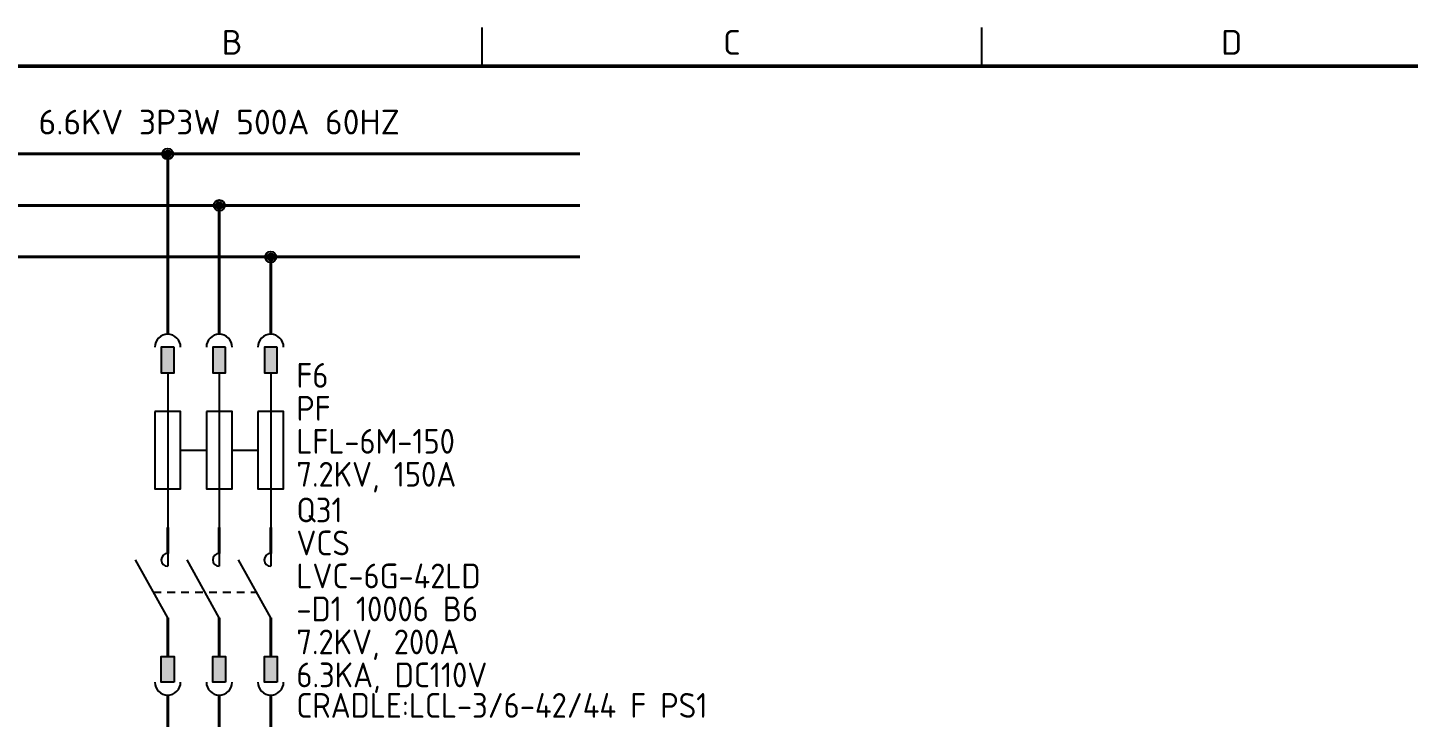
# Model space of a CAD drawing. Header units: millimetres. Extents: x 0 to 556, y 1 to 306.
# Drawn here: x 68.9 to 202.9, y 220.3 to 287.2 of the extents above; entities that cross this region are included whole.
import ezdxf
from ezdxf.enums import TextEntityAlignment as Align

# ---------------------------------------------------------------- set-up
doc = ezdxf.new("R2010")
doc.units = ezdxf.units.MM
doc.linetypes.add('ACAD_ISO12W100', pattern=[21, 12, -3, 0, -3, 0, -3])
doc.linetypes.add('JIS_02_0.7', pattern=[1.35, 0.75, -0.6])
doc.layers.add('BUS&POWER CABLE', color=2, linetype='Continuous', lineweight=40)
doc.layers.add('Sheet Out Line', color=2, linetype='Continuous', lineweight=50)
for name, color, linetype in [('LINK', 7, 'Continuous'), ('MISC', 7, 'Continuous'), ('Normal Text', 7, 'Continuous'), ('Sheet Line', 3, 'Continuous'), ('Sheet Text', 2, 'Continuous'), ('SYMS', 7, 'Continuous'), ('TAGS', 7, 'Continuous')]:
    doc.layers.add(name, color=color, linetype=linetype)
doc.styles.add('WD', font='ISOCP2.shx')
doc.styles.add('WD_IEC', font='ISOCP2.shx', dxfattribs={"width": 1.1, "height": 2.4, "bigfont": 'whgtxt.shx'})

# ---------------------------------------------------------------- blocks, each defined once
blk = doc.blocks.new('WDDOT')
for radius in [0.529, 0.33, 0.164]:
    blk.add_circle((0, 0), radius)
blk = doc.blocks.new('LSSA3')
at = {"layer": 'Sheet Line'}
for p, q in [((113, 283.5), (113, 287.25)), ((161.5, 283.5), (161.5, 287.25))]:
    blk.add_line(p, q, dxfattribs=at)
at = {"layer": 'Sheet Out Line'}
blk.add_lwpolyline([(16, 6.5), (404, 6.5), (404, 283.5), (16, 283.5)], close=True, dxfattribs=at)
at = {"style": 'WD_IEC', "width": 1.1}
for tag, height, p in [('DESC4', 2.4, (57.5, 39.5)), ('CUSTOMERS31', 3.8, (219, 38)), ('TITLE1', 3.6, (333, 37.5)), ('CUSTOMERS21', 3.8, (219, 35.25)), ('DESC3', 2.4, (57.5, 33.5)), ('CUSTOMERS32', 3.8, (219, 32.5)), ('TITLE2', 3.6, (333, 32.5)), ('CUSTOMERS22', 3.8, (219, 29.75)), ('RN', 3.5, (398, 28.75)), ('DESC2', 2.4, (57.5, 27.5)), ('CUSTOMERS33', 3.8, (219, 27)), ('TITLE3', 3.6, (333, 27.5)), ('DESC1', 2.4, (57.5, 21.5)), ('WORKNO', 3.5, (365.5, 18.5)), ('FILE', 2.4, (314, 18.5)), ('DESC0', 2.4, (57.5, 15.5)), ('SHN', 2.4, (395, 12)), ('TSH', 2.4, (401, 9))]:
    blk.add_attdef(tag, text='', height=height, dxfattribs=at).set_placement(p, align=Align.MIDDLE_CENTER)
at = {"style": 'WD_IEC'}
for tag, p in [('DATE4', (96.5, 39.5)), ('DRWN4', (111.5, 39.5)), ('DSGN4', (126.5, 39.5)), ('CHKD4', (141.5, 39.5)), ('APPD4', (156.5, 39.5)), ('DATE3', (96.5, 33.5)), ('DRWN3', (111.5, 33.5)), ('DSGN3', (126.5, 33.5)), ('CHKD3', (141.5, 33.5)), ('APPD3', (156.5, 33.5)), ('DATE2', (96.5, 27.5)), ('DRWN2', (111.5, 27.5)), ('DSGN2', (126.5, 27.5)), ('CHKD2', (141.5, 27.5)), ('APPD2', (156.5, 27.5)), ('DATE1', (96.5, 21.5)), ('DRWN1', (111.5, 21.5)), ('DSGN1', (126.5, 21.5)), ('CHKD1', (141.5, 21.5)), ('APPD1', (156.5, 21.5)), ('DATE0', (96.5, 15.5)), ('DRWN0', (111.5, 15.5)), ('DSGN0', (126.5, 15.5)), ('CHKD0', (141.5, 15.5)), ('APPD0', (156.5, 15.5))]:
    blk.add_attdef(tag, text='', height=2.4, dxfattribs=at).set_placement(p, align=Align.MIDDLE_CENTER)
at = {"style": 'WD_IEC', "width": 1.1}
for tag, p in [('DWG1ST', (345, 10.5)), ('DWGNO', (373.49, 10.5))]:
    blk.add_attdef(tag, text='', height=3.5, dxfattribs=at).set_placement(p, align=Align.MIDDLE_LEFT)
at = {"style": 'WD_IEC', "width": 1.1, "flags": 9}
blk.add_attdef('WD_TB', (0, 0), '', height=2.4, dxfattribs=at)
at = {"layer": 'Sheet Text', "style": 'WD_IEC', "width": 1.1}
for s, p in [('B', (88.75, 284.62)), ('C', (137.25, 284.62)), ('D', (185.75, 284.62))]:
    blk.add_text(s, height=2.4, dxfattribs=at).set_placement(p, align=Align.CENTER)
blk = doc.blocks.new('VA21_CRADLE2')
at = {"color": 2, "lineweight": 40}
for p, q in [((-5, 21.25), (-5, 17.5)), ((0, 21.25), (0, 17.5)), ((5, 21.25), (5, 17.5)), ((-5, -21.25), (-5, -17.5)), ((0, -21.25), (0, -17.5)), ((5, -21.25), (5, -17.5))]:
    blk.add_line(p, q, dxfattribs=at)
for points in [[(-4.38, 16.25), (-5.62, 16.25), (-5.62, 13.75), (-4.38, 13.75)], [(0.62, 16.25), (-0.62, 16.25), (-0.62, 13.75), (0.62, 13.75)], [(5.62, 16.25), (4.38, 16.25), (4.38, 13.75), (5.62, 13.75)], [(-4.38, -16.25), (-5.62, -16.25), (-5.62, -13.75), (-4.38, -13.75)], [(0.62, -16.25), (-0.62, -16.25), (-0.62, -13.75), (0.62, -13.75)], [(5.62, -16.25), (4.38, -16.25), (4.38, -13.75), (5.62, -13.75)]]:
    blk.add_lwpolyline(points, close=True)
for centre, start, end in [((-5, 16.25), 0, 180), ((0, 16.25), 0, 180), ((5, 16.25), 0, 180), ((-5, -16.25), 180, 0), ((0, -16.25), 180, 0), ((5, -16.25), 180, 0)]:
    blk.add_arc(centre, 1.25, start, end)
for points in [[(-4.38, 13.75), (-4.38, 16.25), (-5.62, 13.75), (-5.62, 16.25)], [(0.62, 13.75), (0.62, 16.25), (-0.62, 13.75), (-0.62, 16.25)], [(5.62, 13.75), (5.62, 16.25), (4.38, 13.75), (4.38, 16.25)], [(-4.38, -13.75), (-4.38, -16.25), (-5.62, -13.75), (-5.62, -16.25)], [(0.62, -13.75), (0.62, -16.25), (-0.62, -13.75), (-0.62, -16.25)], [(5.62, -13.75), (5.62, -16.25), (4.38, -13.75), (4.38, -16.25)]]:
    blk.add_solid(points)
at = {"style": 'WD', "flags": 1}
for tag, p in [('X2TERM01', (-5, 21.25)), ('X2TERM02', (0, 21.25)), ('X2TERM03', (5, 21.25)), ('X8TERM04', (-5, -21.25)), ('X8TERM05', (0, -21.25)), ('X8TERM06', (5, -21.25))]:
    blk.add_attdef(tag, p, '', height=0.08, dxfattribs=at)
at = {"style": 'WD_IEC', "flags": 1}
for tag, p in [('INST', (-7.37, -18.1)), ('LOC', (-7.4, -19.4)), ('FAMILY', (-7.27, -20.79)), ('MFG', (-7.27, -22.22)), ('CAT', (-7.27, -23.54)), ('ASSYCODE', (-7.27, -24.87)), ('WDTAGALT', (-7.27, -26.26))]:
    blk.add_attdef(tag, text='', height=1, dxfattribs=at).set_placement(p, align=Align.RIGHT)
at = {"style": 'WD_IEC'}
blk.add_attdef('RATING11', text='', height=2.4, dxfattribs=at).set_placement((7.49, -18.5), align=Align.MIDDLE_LEFT)
at = {"style": 'WD_IEC', "flags": 1}
blk.add_attdef('TAG1', text='', height=2.4, dxfattribs=at).set_placement((7.49, -21.54), align=Align.MIDDLE_LEFT)
blk = doc.blocks.new('VA22_VCST1')
at = {"color": 2, "lineweight": 40}
for p, q in [((-5, 6.25), (-5, 3.75)), ((0, 6.25), (0, 3.75)), ((5, 6.25), (5, 3.75)), ((-5, -2.5), (-5, -6.25)), ((0, -2.5), (0, -6.25)), ((5, -2.5), (5, -6.25))]:
    blk.add_line(p, q, dxfattribs=at)
for p, q in [((-5, -2.5), (-8.12, 3.12)), ((-5, 3.75), (-5, 2.5)), ((0, -2.5), (-3.12, 3.12)), ((0, 3.75), (0, 2.5)), ((5, -2.5), (1.88, 3.12)), ((5, 3.75), (5, 2.5))]:
    blk.add_line(p, q)
at = {"linetype": 'JIS_02_0.7'}
blk.add_line((-6.39, 0), (3.61, 0), dxfattribs=at)
for centre in [(-5, 3.12), (0, 3.12), (5, 3.12)]:
    blk.add_arc(centre, 0.625, 90, 270)
at = {"style": 'WD_IEC'}
for tag, p in [('TAG2', (7.49, 7.96)), ('RATING12', (7.49, 4.76)), ('RATING11', (7.49, 1.56)), ('RATING10', (7.49, -1.64)), ('RATING1', (7.49, -4.84)), ('RATING2', (7.49, -8.04))]:
    blk.add_attdef(tag, text='', height=2.4, dxfattribs=at).set_placement(p, align=Align.MIDDLE_LEFT)
at = {"style": 'WD', "flags": 1}
for tag, p, height in [('X2TERM01', (-5, 6.25), 0.08), ('X2TERM02', (0, 6.25), 0.08), ('X2TERM03', (5, 6.25), 0.08), ('X4LINK', (-6.39, 0), 0.01), ('X1LINK', (3.61, 0), 0.01), ('X8TERM04', (-5, -6.25), 0.08), ('X8TERM05', (0, -6.25), 0.08), ('X8TERM06', (5, -6.25), 0.08)]:
    blk.add_attdef(tag, p, '', height=height, dxfattribs=at)
at = {"style": 'WD_IEC', "flags": 1}
for tag, p in [('INST', (-6.99, -4.03)), ('LOC', (-7.02, -5.33)), ('FAMILY', (-6.9, -6.72)), ('WDTAGALT', (-6.95, -8.07))]:
    blk.add_attdef(tag, text='', height=1, dxfattribs=at).set_placement(p, align=Align.RIGHT)
blk = doc.blocks.new('VA21_VCSPF1')
blk.add_line((0, 13.75), (0, -1.25))
blk.add_lwpolyline([(-1.25, 10), (-1.25, 2.5), (1.25, 2.5), (1.25, 10)], close=True)
at = {"flags": 1}
for tag, p, height, style in [('X2TERM01', (0, 13.75), 0.08, 'WD'), ('X4LINK', (-1.25, 6.25), 0.32, 'WD_IEC'), ('X1LINK', (1.25, 6.25), 0.32, 'WD_IEC'), ('X8TERM02', (0, -1.25), 0.08, 'WD')]:
    blk.add_attdef(tag, p, '', height=height, dxfattribs=dict(at, style=style))
at = {"style": 'WD_IEC'}
for tag, p in [('TAG1', (2.49, 13.52)), ('RATING12', (2.49, 10.32)), ('RATING11', (2.49, 7.12)), ('RATING1', (2.49, 3.92))]:
    blk.add_attdef(tag, text='', height=2.4, dxfattribs=at).set_placement(p, align=Align.MIDDLE_LEFT)
at = {"style": 'WD_IEC', "flags": 1}
for tag, p in [('INST', (-2.72, 3.2)), ('LOC', (-2.72, 1.9)), ('FAMILY', (-2.72, 0.6)), ('MFG', (-2.72, -0.7)), ('ASSYCODE', (-2.72, -2)), ('WDTAGALT', (-2.72, -3.3)), ('CAT', (-2.72, -4.55))]:
    blk.add_attdef(tag, text='', height=1, dxfattribs=at).set_placement(p, align=Align.RIGHT)
blk = doc.blocks.new('VA22_VCSPF1')
blk.add_line((0, 13.75), (0, -1.25))
blk.add_lwpolyline([(-1.25, 10), (-1.25, 2.5), (1.25, 2.5), (1.25, 10)], close=True)
at = {"flags": 1}
for tag, p, height, style in [('X2TERM01', (0, 13.75), 0.08, 'WD'), ('X4LINK', (-1.25, 6.25), 0.32, 'WD_IEC'), ('X1LINK', (1.25, 6.25), 0.32, 'WD_IEC'), ('X8TERM02', (0, -1.25), 0.08, 'WD')]:
    blk.add_attdef(tag, p, '', height=height, dxfattribs=dict(at, style=style))
at = {"style": 'WD_IEC', "flags": 1}
for tag, p in [('TAG2', (2.49, 13.52)), ('RATING12', (2.49, 10.32)), ('RATING11', (2.49, 7.12)), ('RATING1', (2.49, 3.92))]:
    blk.add_attdef(tag, text='', height=2.4, dxfattribs=at).set_placement(p, align=Align.MIDDLE_LEFT)
for tag, p in [('INST', (-2.72, 3.2)), ('LOC', (-2.72, 1.9)), ('FAMILY', (-2.72, 0.6)), ('MFG', (-2.72, -0.7)), ('ASSYCODE', (-2.72, -2)), ('WDTAGALT', (-2.72, -3.3)), ('CAT', (-2.72, -4.55))]:
    blk.add_attdef(tag, text='', height=1, dxfattribs=at).set_placement(p, align=Align.RIGHT)

msp = doc.modelspace()

# ---------------------------------------------------------------- linework, layer by layer
at = {"layer": 'BUS&POWER CABLE'}
for p, q in [((52.5, 275), (122.5, 275)), ((52.5, 270), (122.5, 270)), ((87.5, 270), (87.5, 261.25)), ((52.5, 265), (122.5, 265))]:
    msp.add_line(p, q, dxfattribs=at)
at = {"layer": 'BUS&POWER CABLE', "linetype": 'Continuous'}
for p, q in [((82.5, 275), (82.5, 261.25)), ((92.5, 265), (92.5, 261.25))]:
    msp.add_line(p, q, dxfattribs=at)
at = {"layer": 'LINK'}
for points in [[(83.75, 246.25), (86.25, 246.25)], [(88.75, 246.25), (91.25, 246.25)]]:
    msp.add_lwpolyline(points, dxfattribs=at)

# ---------------------------------------------------------------- block references
at = {"layer": 'SYMS'}
for name, p in [('LSSA3', (0, 0)), ('WDDOT', (82.5, 275)), ('WDDOT', (87.5, 270)), ('WDDOT', (92.5, 265)), ('VA22_VCSPF1', (82.5, 240)), ('VA22_VCSPF1', (87.5, 240))]:
    msp.add_blockref(name, p, dxfattribs=at)
ref = msp.add_blockref('VA21_CRADLE2', (87.5, 240), dxfattribs=at)
ref.add_attrib('RATING11', 'CRADLE:LCL-3/6-42/44 F PS1', dxfattribs={"layer": 'MISC', "height": 2.4, "style": 'WD_IEC'}).set_placement((94.99, 221.5), align=Align.MIDDLE_LEFT)
ref = msp.add_blockref('VA21_VCSPF1', (92.5, 240), dxfattribs=at)
ref.add_attrib('RATING1', '7.2KV, 150A', dxfattribs={"layer": 'MISC', "height": 2.4, "style": 'WD_IEC'}).set_placement((94.99, 243.92), align=Align.MIDDLE_LEFT)
ref.add_attrib('RATING11', 'LFL-6M-150', dxfattribs={"layer": 'MISC', "height": 2.4, "style": 'WD_IEC'}).set_placement((94.99, 247.12), align=Align.MIDDLE_LEFT)
ref.add_attrib('RATING12', 'PF', dxfattribs={"layer": 'MISC', "height": 2.4, "style": 'WD_IEC'}).set_placement((94.99, 250.32), align=Align.MIDDLE_LEFT)
ref.add_attrib('TAG1', 'F6', dxfattribs={"layer": 'TAGS', "height": 2.4, "style": 'WD_IEC'}).set_placement((94.99, 253.52), align=Align.MIDDLE_LEFT)
ref = msp.add_blockref('VA22_VCST1', (87.5, 232.5), dxfattribs=at)
ref.add_attrib('RATING2', '6.3KA, DC110V', dxfattribs={"layer": 'MISC', "height": 2.4, "style": 'WD_IEC'}).set_placement((94.99, 224.46), align=Align.MIDDLE_LEFT)
ref.add_attrib('RATING1', '7.2KV, 200A', dxfattribs={"layer": 'MISC', "height": 2.4, "style": 'WD_IEC'}).set_placement((94.99, 227.66), align=Align.MIDDLE_LEFT)
ref.add_attrib('RATING10', '-D1 10006 B6', dxfattribs={"layer": 'MISC', "height": 2.4, "style": 'WD_IEC'}).set_placement((94.99, 230.86), align=Align.MIDDLE_LEFT)
ref.add_attrib('RATING11', 'LVC-6G-42LD', dxfattribs={"layer": 'MISC', "height": 2.4, "style": 'WD_IEC'}).set_placement((94.99, 234.06), align=Align.MIDDLE_LEFT)
ref.add_attrib('RATING12', 'VCS', dxfattribs={"layer": 'MISC', "height": 2.4, "style": 'WD_IEC'}).set_placement((94.99, 237.26), align=Align.MIDDLE_LEFT)
ref.add_attrib('TAG2', 'Q31', dxfattribs={"layer": 'TAGS', "height": 2.4, "style": 'WD_IEC'}).set_placement((94.99, 240.46), align=Align.MIDDLE_LEFT)

# ---------------------------------------------------------------- texts
at = {"layer": 'Normal Text', "linetype": 'ACAD_ISO12W100', "insert": (87.5, 276.88), "char_height": 2.4, "width": 55, "attachment_point": 8, "line_spacing_factor": 0.875, "style": 'WD_IEC'}
msp.add_mtext('6.6KV 3P3W 500A 60HZ', dxfattribs=at)

doc.saveas('drawing.dxf')
